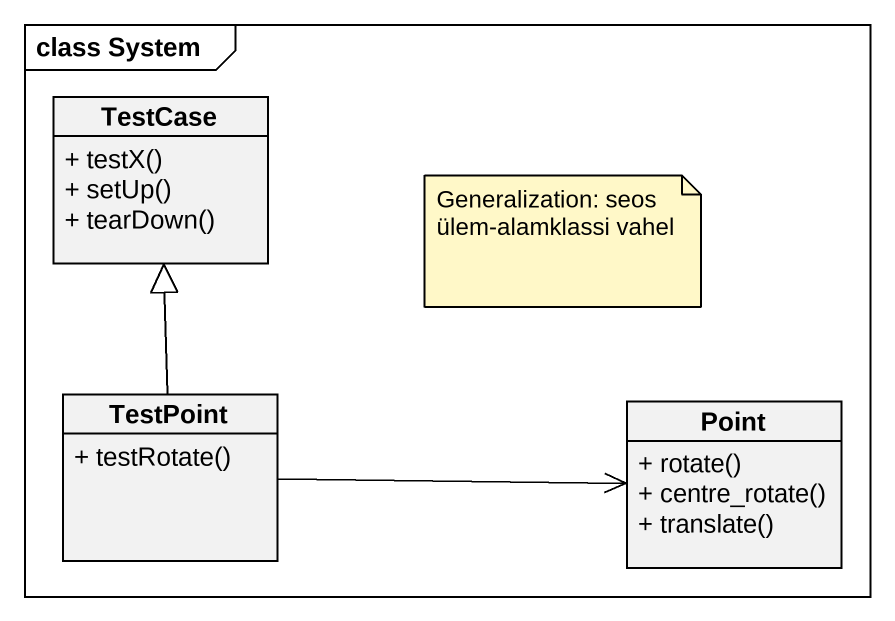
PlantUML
@startuml
mainframe class System
hide circle
hide empty members
skinparam classAttributeIconSize 0
class TestCase {
  + testX()
  + setUp()
  + tearDown()
}
class TestPoint {
  + testRotate()
}
class Point {
  + rotate()
  + centre_rotate()
  + translate()
}
TestPoint -up-|> TestCase
TestPoint -right-> Point
note as N1
  Generalization: seos ülem-alamklassi vahel
end note
@enduml
